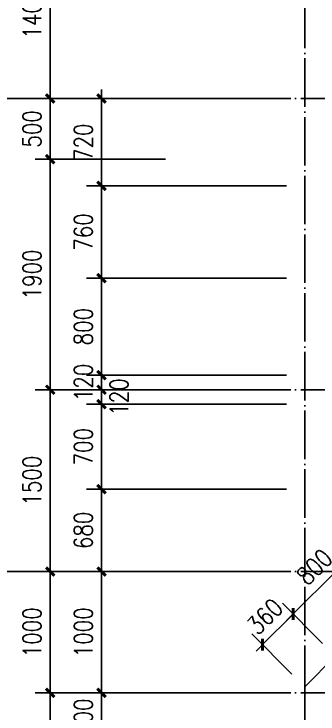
# Model space of a CAD drawing. Extents: x 12400 to 217743, y 90685 to 209848.
# Drawn here: x 17906 to 20414, y 111252 to 117023 of the extents above; entities that cross this region are included whole.
import ezdxf

# ---------------------------------------------------------------- set-up
doc = ezdxf.new("R2010")
doc.units = 0
doc.header["$LTSCALE"] = 200
doc.linetypes.add('DOTE', pattern=[2.42, 2, -0.2, 0.02, -0.2])
doc.layers.get('0').update_dxf_attribs({"linetype": 'CONTINUOUS'})
doc.layers.get('DEFPOINTS').update_dxf_attribs({"linetype": 'CONTINUOUS'})
for name, color, linetype in [('AXIS', 3, 'CONTINUOUS'), ('DOTE', 1, 'DOTE'), ('PUB_DIM', 3, 'CONTINUOUS'), ('WALL', 4, 'CONTINUOUS')]:
    doc.layers.add(name, color=color, linetype=linetype)
doc.styles.add('DIM_FONT', font='SIMPLEX', dxfattribs={"width": 0.8})
doc.dimstyles.new('DIMN50', dxfattribs={"dimscale": 0.5, "dimtxt": 300, "dimasz": 1, "dimexe": 250, "dimexo": 300, "dimgap": 150, "dimtad": 1, "dimdec": 0, "dimzin": 0, "dimdsep": 46, "dimtxsty": 'DIM_FONT', "dimblk": '_DIMX', "dimblk1": 'DOTSMALL', "dimblk2": 'DOTSMALL', "dimcen": 2.5, "dimclrt": 7, "dimadec": 0, "dimazin": 0, "dimtfac": 1, "dimtdec": 0, "dimtix": 1, "dimtmove": 2, "dimatfit": 3, "dimldrblk": '_DIMX', "dimfxl": 0, "dimtolj": 1, "dimtzin": 0, "dimarcsym": 0})

# ---------------------------------------------------------------- blocks, each defined once
blk = doc.blocks.new('_DIMX')
blk.add_line((-150, 0), (150, 0))
at = {"const_width": 50}
blk.add_lwpolyline([(-70, -70), (70, 70)], dxfattribs=at)
blk = doc.blocks.new('*D1456')
at = {"color": 0, "linetype": 'ByBlock'}
for p, q in [((19154.7, 116326), (18079.7, 116326)), ((18204.7, 116325.5), (18204.7, 115826.5)), ((19154.7, 115826), (18079.7, 115826))]:
    blk.add_line(p, q, dxfattribs=at)
at = {"layer": 'DEFPOINTS', "color": 0, "linetype": 'ByBlock'}
for p in [(19304.7, 116326), (18204.7, 115826), (19304.7, 115826)]:
    blk.add_point(p, dxfattribs=at)
at = {"color": 0, "linetype": 'ByBlock', "xscale": 0.5, "yscale": 0.5, "zscale": 0.5}
for p, rotation in [((18204.7, 116326), 90), ((18204.7, 115826), 270)]:
    blk.add_blockref('_DIMX', p, dxfattribs=dict(at, rotation=rotation))
at = {"color": 7, "linetype": 'ByBlock', "insert": (18054.7, 116076), "char_height": 150, "attachment_point": 5, "rotation": 90, "style": 'DIM_FONT'}
blk.add_mtext('\\A1;500', dxfattribs=at)
blk = doc.blocks.new('_DOTSMALL')
at = {"color": 0, "linetype": 'ByBlock', "const_width": 0.5}
blk.add_lwpolyline([(-0.0625, 0, 1), (0.0625, 0, 1)], format="xyb", close=True, dxfattribs=at)
blk = doc.blocks.new('*D1457')
at = {"color": 0, "linetype": 'ByBlock'}
for p, q in [((19154.7, 112426), (18079.7, 112426)), ((18204.7, 112425.5), (18204.7, 111426.5)), ((19154.7, 111426), (18079.7, 111426))]:
    blk.add_line(p, q, dxfattribs=at)
at = {"layer": 'DEFPOINTS', "color": 0, "linetype": 'ByBlock'}
for p in [(19304.7, 112426), (18204.7, 111426), (19304.7, 111426)]:
    blk.add_point(p, dxfattribs=at)
at = {"color": 0, "linetype": 'ByBlock', "xscale": 0.5, "yscale": 0.5, "zscale": 0.5}
for p, rotation in [((18204.7, 112426), 90), ((18204.7, 111426), 270)]:
    blk.add_blockref('_DIMX', p, dxfattribs=dict(at, rotation=rotation))
at = {"color": 7, "linetype": 'ByBlock', "insert": (18054.7, 111926), "char_height": 150, "attachment_point": 5, "rotation": 90, "style": 'DIM_FONT'}
blk.add_mtext('\\A1;1000', dxfattribs=at)
blk = doc.blocks.new('*D1458')
at = {"color": 0, "linetype": 'ByBlock'}
for p, q in [((19154.7, 121726), (17679.7, 121726)), ((17804.7, 121725.5), (17804.7, 106126.5)), ((19154.7, 106126), (17679.7, 106126))]:
    blk.add_line(p, q, dxfattribs=at)
at = {"layer": 'DEFPOINTS', "color": 0, "linetype": 'ByBlock'}
for p in [(19304.7, 121726), (17804.7, 106126), (19304.7, 106126)]:
    blk.add_point(p, dxfattribs=at)
at = {"color": 0, "linetype": 'ByBlock', "xscale": 0.5, "yscale": 0.5, "zscale": 0.5}
for p, rotation in [((17804.7, 121726), 90), ((17804.7, 106126), 270)]:
    blk.add_blockref('_DIMX', p, dxfattribs=dict(at, rotation=rotation))
at = {"color": 7, "linetype": 'ByBlock', "insert": (17654.7, 113926), "char_height": 150, "attachment_point": 5, "rotation": 90, "style": 'DIM_FONT'}
blk.add_mtext('\\A1;15600', dxfattribs=at)
blk = doc.blocks.new('*D1471')
at = {"color": 0, "linetype": 'ByBlock'}
for p, q in [((19154.7, 113926), (18079.7, 113926)), ((18204.7, 113925.5), (18204.7, 112426.5)), ((19154.7, 112426), (18079.7, 112426))]:
    blk.add_line(p, q, dxfattribs=at)
at = {"layer": 'DEFPOINTS', "color": 0, "linetype": 'ByBlock'}
for p in [(19304.7, 113926), (18204.7, 112426), (19304.7, 112426)]:
    blk.add_point(p, dxfattribs=at)
at = {"color": 0, "linetype": 'ByBlock', "xscale": 0.5, "yscale": 0.5, "zscale": 0.5}
for p, rotation in [((18204.7, 113926), 90), ((18204.7, 112426), 270)]:
    blk.add_blockref('_DIMX', p, dxfattribs=dict(at, rotation=rotation))
at = {"color": 7, "linetype": 'ByBlock', "insert": (18054.7, 113176), "char_height": 150, "attachment_point": 5, "rotation": 90, "style": 'DIM_FONT'}
blk.add_mtext('\\A1;1500', dxfattribs=at)
blk = doc.blocks.new('*D1473')
at = {"color": 0, "linetype": 'ByBlock'}
for p, q in [((19154.7, 117726), (18079.7, 117726)), ((18204.7, 117725.5), (18204.7, 116326.5)), ((19154.7, 116326), (18079.7, 116326))]:
    blk.add_line(p, q, dxfattribs=at)
at = {"layer": 'DEFPOINTS', "color": 0, "linetype": 'ByBlock'}
for p in [(19304.7, 117726), (18204.7, 116326), (19304.7, 116326)]:
    blk.add_point(p, dxfattribs=at)
at = {"color": 0, "linetype": 'ByBlock', "xscale": 0.5, "yscale": 0.5, "zscale": 0.5}
for p, rotation in [((18204.7, 117726), 90), ((18204.7, 116326), 270)]:
    blk.add_blockref('_DIMX', p, dxfattribs=dict(at, rotation=rotation))
at = {"color": 7, "linetype": 'ByBlock', "insert": (18054.7, 117026), "char_height": 150, "attachment_point": 5, "rotation": 90, "style": 'DIM_FONT'}
blk.add_mtext('\\A1;1400', dxfattribs=at)
blk = doc.blocks.new('*D1475')
at = {"color": 0, "linetype": 'ByBlock'}
for p, q in [((19154.7, 111426), (18079.7, 111426)), ((18204.7, 111425.5), (18204.7, 109826.5)), ((19154.7, 109826), (18079.7, 109826))]:
    blk.add_line(p, q, dxfattribs=at)
at = {"layer": 'DEFPOINTS', "color": 0, "linetype": 'ByBlock'}
for p in [(19304.7, 111426), (18204.7, 109826), (19304.7, 109826)]:
    blk.add_point(p, dxfattribs=at)
at = {"color": 0, "linetype": 'ByBlock', "xscale": 0.5, "yscale": 0.5, "zscale": 0.5}
for p, rotation in [((18204.7, 111426), 90), ((18204.7, 109826), 270)]:
    blk.add_blockref('_DIMX', p, dxfattribs=dict(at, rotation=rotation))
at = {"color": 7, "linetype": 'ByBlock', "insert": (18054.7, 110626), "char_height": 150, "attachment_point": 5, "rotation": 90, "style": 'DIM_FONT'}
blk.add_mtext('\\A1;1600', dxfattribs=at)
blk = doc.blocks.new('*D1482')
at = {"color": 0, "linetype": 'ByBlock'}
for p, q in [((19154.7, 115826), (18079.7, 115826)), ((18204.7, 115825.5), (18204.7, 113926.5)), ((19154.7, 113926), (18079.7, 113926))]:
    blk.add_line(p, q, dxfattribs=at)
at = {"layer": 'DEFPOINTS', "color": 0, "linetype": 'ByBlock'}
for p in [(19304.7, 115826), (18204.7, 113926), (19304.7, 113926)]:
    blk.add_point(p, dxfattribs=at)
at = {"color": 0, "linetype": 'ByBlock', "xscale": 0.5, "yscale": 0.5, "zscale": 0.5}
for p, rotation in [((18204.7, 115826), 90), ((18204.7, 113926), 270)]:
    blk.add_blockref('_DIMX', p, dxfattribs=dict(at, rotation=rotation))
at = {"color": 7, "linetype": 'ByBlock', "insert": (18054.7, 114876), "char_height": 150, "attachment_point": 5, "rotation": 90, "style": 'DIM_FONT'}
blk.add_mtext('\\A1;1900', dxfattribs=at)
blk = doc.blocks.new('*D1490')
at = {"color": 0, "linetype": 'ByBlock'}
for p, q in [((20154.7, 111426), (18503.2, 111426)), ((18628.2, 111426.5), (18628.2, 111427)), ((18628.2, 111026), (18628.2, 111426)), ((20154.7, 111026), (18503.2, 111026)), ((18628.2, 111025.5), (18628.2, 111025))]:
    blk.add_line(p, q, dxfattribs=at)
at = {"layer": 'DEFPOINTS', "color": 0, "linetype": 'ByBlock'}
for p in [(18628.2, 111426), (20304.7, 111426), (20304.7, 111026)]:
    blk.add_point(p, dxfattribs=at)
at = {"color": 0, "linetype": 'ByBlock', "xscale": 0.5, "yscale": 0.5, "zscale": 0.5}
for p, rotation in [((18628.2, 111426), 270), ((18628.2, 111026), 90)]:
    blk.add_blockref('_DIMX', p, dxfattribs=dict(at, rotation=rotation))
at = {"color": 7, "linetype": 'ByBlock', "insert": (18478.2, 111226), "char_height": 150, "attachment_point": 5, "rotation": 90, "style": 'DIM_FONT'}
blk.add_mtext('\\A1;400', dxfattribs=at)
blk = doc.blocks.new('*D1491')
at = {"color": 0, "linetype": 'ByBlock'}
for p, q in [((20154.7, 112426), (18503.2, 112426)), ((18628.2, 111426.5), (18628.2, 112425.5)), ((20154.7, 111426), (18503.2, 111426))]:
    blk.add_line(p, q, dxfattribs=at)
at = {"layer": 'DEFPOINTS', "color": 0, "linetype": 'ByBlock'}
for p in [(18628.2, 112426), (20304.7, 112426), (20304.7, 111426)]:
    blk.add_point(p, dxfattribs=at)
at = {"color": 0, "linetype": 'ByBlock', "xscale": 0.5, "yscale": 0.5, "zscale": 0.5}
for p, rotation in [((18628.2, 112426), 90), ((18628.2, 111426), 270)]:
    blk.add_blockref('_DIMX', p, dxfattribs=dict(at, rotation=rotation))
at = {"color": 7, "linetype": 'ByBlock', "insert": (18478.2, 111926), "char_height": 150, "attachment_point": 5, "rotation": 90, "style": 'DIM_FONT'}
blk.add_mtext('\\A1;1000', dxfattribs=at)
blk = doc.blocks.new('*D1492')
at = {"color": 0, "linetype": 'ByBlock'}
for p, q in [((20154.7, 113106), (18503.2, 113106)), ((18628.2, 112426.5), (18628.2, 113105.5)), ((20154.7, 112426), (18503.2, 112426))]:
    blk.add_line(p, q, dxfattribs=at)
at = {"layer": 'DEFPOINTS', "color": 0, "linetype": 'ByBlock'}
for p in [(18628.2, 113106), (20304.7, 113106), (20304.7, 112426)]:
    blk.add_point(p, dxfattribs=at)
at = {"color": 0, "linetype": 'ByBlock', "xscale": 0.5, "yscale": 0.5, "zscale": 0.5}
for p, rotation in [((18628.2, 113106), 90), ((18628.2, 112426), 270)]:
    blk.add_blockref('_DIMX', p, dxfattribs=dict(at, rotation=rotation))
at = {"color": 7, "linetype": 'ByBlock', "insert": (18478.2, 112766), "char_height": 150, "attachment_point": 5, "rotation": 90, "style": 'DIM_FONT'}
blk.add_mtext('\\A1;680', dxfattribs=at)
blk = doc.blocks.new('*D1493')
at = {"color": 0, "linetype": 'ByBlock'}
for p, q in [((20154.7, 113806), (18503.2, 113806)), ((18628.2, 113106.5), (18628.2, 113805.5)), ((20154.7, 113106), (18503.2, 113106))]:
    blk.add_line(p, q, dxfattribs=at)
at = {"layer": 'DEFPOINTS', "color": 0, "linetype": 'ByBlock'}
for p in [(18628.2, 113806), (20304.7, 113806), (20304.7, 113106)]:
    blk.add_point(p, dxfattribs=at)
at = {"color": 0, "linetype": 'ByBlock', "xscale": 0.5, "yscale": 0.5, "zscale": 0.5}
for p, rotation in [((18628.2, 113806), 90), ((18628.2, 113106), 270)]:
    blk.add_blockref('_DIMX', p, dxfattribs=dict(at, rotation=rotation))
at = {"color": 7, "linetype": 'ByBlock', "insert": (18478.2, 113456), "char_height": 150, "attachment_point": 5, "rotation": 90, "style": 'DIM_FONT'}
blk.add_mtext('\\A1;700', dxfattribs=at)
blk = doc.blocks.new('*D1494')
at = {"color": 0, "linetype": 'ByBlock'}
for p, q in [((20154.7, 113926), (18503.2, 113926)), ((18628.2, 113926.5), (18628.2, 113927)), ((18628.2, 113806), (18628.2, 113926)), ((18628.2, 113806), (18628.2, 113926)), ((20154.7, 113806), (18503.2, 113806)), ((18628.2, 113805.5), (18628.2, 113805))]:
    blk.add_line(p, q, dxfattribs=at)
at = {"layer": 'DEFPOINTS', "color": 0, "linetype": 'ByBlock'}
for p in [(18628.2, 113926), (20304.7, 113926), (20304.7, 113806)]:
    blk.add_point(p, dxfattribs=at)
at = {"color": 0, "linetype": 'ByBlock', "xscale": 0.5, "yscale": 0.5, "zscale": 0.5}
for p, rotation in [((18628.2, 113926), 270), ((18628.2, 113806), 90)]:
    blk.add_blockref('_DIMX', p, dxfattribs=dict(at, rotation=rotation))
at = {"color": 7, "linetype": 'ByBlock', "insert": (18772.2, 113866), "char_height": 150, "attachment_point": 5, "rotation": 90, "style": 'DIM_FONT'}
blk.add_mtext('\\A1;120', dxfattribs=at)
blk = doc.blocks.new('*D1495')
at = {"color": 0, "linetype": 'ByBlock'}
for p, q in [((20154.7, 114046), (18503.2, 114046)), ((18628.2, 114046.5), (18628.2, 114047)), ((18628.2, 113926), (18628.2, 114046)), ((20154.7, 113926), (18503.2, 113926)), ((18628.2, 113925.5), (18628.2, 113925))]:
    blk.add_line(p, q, dxfattribs=at)
at = {"layer": 'DEFPOINTS', "color": 0, "linetype": 'ByBlock'}
for p in [(18628.2, 114046), (20304.7, 114046), (20304.7, 113926)]:
    blk.add_point(p, dxfattribs=at)
at = {"color": 0, "linetype": 'ByBlock', "xscale": 0.5, "yscale": 0.5, "zscale": 0.5}
for p, rotation in [((18628.2, 114046), 270), ((18628.2, 113926), 90)]:
    blk.add_blockref('_DIMX', p, dxfattribs=dict(at, rotation=rotation))
at = {"color": 7, "linetype": 'ByBlock', "insert": (18478.2, 113986), "char_height": 150, "attachment_point": 5, "rotation": 90, "style": 'DIM_FONT'}
blk.add_mtext('\\A1;120', dxfattribs=at)
blk = doc.blocks.new('*D1496')
at = {"color": 0, "linetype": 'ByBlock'}
for p, q in [((20154.7, 114846), (18503.2, 114846)), ((18628.2, 114046.5), (18628.2, 114845.5)), ((20154.7, 114046), (18503.2, 114046))]:
    blk.add_line(p, q, dxfattribs=at)
at = {"layer": 'DEFPOINTS', "color": 0, "linetype": 'ByBlock'}
for p in [(18628.2, 114846), (20304.7, 114846), (20304.7, 114046)]:
    blk.add_point(p, dxfattribs=at)
at = {"color": 0, "linetype": 'ByBlock', "xscale": 0.5, "yscale": 0.5, "zscale": 0.5}
for p, rotation in [((18628.2, 114846), 90), ((18628.2, 114046), 270)]:
    blk.add_blockref('_DIMX', p, dxfattribs=dict(at, rotation=rotation))
at = {"color": 7, "linetype": 'ByBlock', "insert": (18478.2, 114446), "char_height": 150, "attachment_point": 5, "rotation": 90, "style": 'DIM_FONT'}
blk.add_mtext('\\A1;800', dxfattribs=at)
blk = doc.blocks.new('*D1497')
at = {"color": 0, "linetype": 'ByBlock'}
for p, q in [((20154.7, 115606), (18503.2, 115606)), ((18628.2, 114846.5), (18628.2, 115605.5)), ((20154.7, 114846), (18503.2, 114846))]:
    blk.add_line(p, q, dxfattribs=at)
at = {"layer": 'DEFPOINTS', "color": 0, "linetype": 'ByBlock'}
for p in [(18628.2, 115606), (20304.7, 115606), (20304.7, 114846)]:
    blk.add_point(p, dxfattribs=at)
at = {"color": 0, "linetype": 'ByBlock', "xscale": 0.5, "yscale": 0.5, "zscale": 0.5}
for p, rotation in [((18628.2, 115606), 90), ((18628.2, 114846), 270)]:
    blk.add_blockref('_DIMX', p, dxfattribs=dict(at, rotation=rotation))
at = {"color": 7, "linetype": 'ByBlock', "insert": (18478.2, 115226), "char_height": 150, "attachment_point": 5, "rotation": 90, "style": 'DIM_FONT'}
blk.add_mtext('\\A1;760', dxfattribs=at)
blk = doc.blocks.new('*D1498')
at = {"color": 0, "linetype": 'ByBlock'}
for p, q in [((20154.7, 116326), (18503.2, 116326)), ((18628.2, 115606.5), (18628.2, 116325.5)), ((20154.7, 115606), (18503.2, 115606))]:
    blk.add_line(p, q, dxfattribs=at)
at = {"layer": 'DEFPOINTS', "color": 0, "linetype": 'ByBlock'}
for p in [(18628.2, 116326), (20304.7, 116326), (20304.7, 115606)]:
    blk.add_point(p, dxfattribs=at)
at = {"color": 0, "linetype": 'ByBlock', "xscale": 0.5, "yscale": 0.5, "zscale": 0.5}
for p, rotation in [((18628.2, 116326), 90), ((18628.2, 115606), 270)]:
    blk.add_blockref('_DIMX', p, dxfattribs=dict(at, rotation=rotation))
at = {"color": 7, "linetype": 'ByBlock', "insert": (18478.2, 115966), "char_height": 150, "attachment_point": 5, "rotation": 90, "style": 'DIM_FONT'}
blk.add_mtext('\\A1;720', dxfattribs=at)
blk = doc.blocks.new('*D1681')
at = {"color": 0, "linetype": 'ByBlock'}
for p, q in [((21016.7, 112399.8), (20685.7, 112730.8)), ((20208.7, 112077), (20773.7, 112642)), ((20451, 111834.1), (20120, 112165.1))]:
    blk.add_line(p, q, dxfattribs=at)
at = {"layer": 'DEFPOINTS', "color": 0, "linetype": 'ByBlock'}
for p in [(20774, 112642.4), (21122.7, 112293.7), (20557, 111728)]:
    blk.add_point(p, dxfattribs=at)
at = {"color": 0, "linetype": 'ByBlock', "xscale": 0.5, "yscale": 0.5, "zscale": 0.5}
for p, rotation in [((20774, 112642.4), 45), ((20208.4, 112076.7), 225)]:
    blk.add_blockref('_DIMX', p, dxfattribs=dict(at, rotation=rotation))
at = {"color": 7, "linetype": 'ByBlock', "insert": (20385.1, 112465.6), "char_height": 150, "attachment_point": 5, "rotation": 45, "style": 'DIM_FONT'}
blk.add_mtext('\\A1;800', dxfattribs=at)
blk = doc.blocks.new('*D1682')
at = {"color": 0, "linetype": 'ByBlock'}
for p, q in [((20451, 111834.1), (20120, 112165.1)), ((20208.4, 112076.7), (19956, 111824.4)), ((20208.7, 112077), (20209.1, 112077.4)), ((20198.6, 111581.8), (19867.6, 111912.8)), ((19955.7, 111824), (19955.3, 111823.7))]:
    blk.add_line(p, q, dxfattribs=at)
at = {"layer": 'DEFPOINTS', "color": 0, "linetype": 'ByBlock'}
for p in [(19956, 111824.4), (20557, 111728), (20304.7, 111475.7)]:
    blk.add_point(p, dxfattribs=at)
at = {"color": 0, "linetype": 'ByBlock', "xscale": 0.5, "yscale": 0.5, "zscale": 0.5}
for p, rotation in [((20208.4, 112076.7), 225.0000000000007), ((19956, 111824.4), 45.00000000000073)]:
    blk.add_blockref('_DIMX', p, dxfattribs=dict(at, rotation=rotation))
at = {"color": 7, "linetype": 'ByBlock', "insert": (19976.1, 112056.6), "char_height": 150, "attachment_point": 5, "rotation": 45, "style": 'DIM_FONT'}
blk.add_mtext('\\A1;360', dxfattribs=at)

msp = doc.modelspace()

# ---------------------------------------------------------------- linework, layer by layer
at = {"layer": 'AXIS'}
for p, q in [((17304.71, 116325.985), (19304.71, 116325.985)), ((17304.71, 112425.985), (19304.71, 112425.985))]:
    msp.add_line(p, q, dxfattribs=at)
at = {"layer": 'DOTE'}
for p, q in [((20304.71, 105125.985), (20304.71, 122530.042)), ((19304.71, 116325.985), (28468.495, 116325.985)), ((19304.71, 113925.985), (25453.19, 113925.985)), ((19304.71, 112425.985), (28529.363, 112425.985)), ((19304.71, 111425.985), (22085.549, 111425.985))]:
    msp.add_line(p, q, dxfattribs=at)
at = {"layer": 'WALL'}
for p, q in [((20557.014, 111727.995), (20304.71, 111475.69)), ((20304.71, 111475.69), (20304.71, 111025.985))]:
    msp.add_line(p, q, dxfattribs=at)

# ---------------------------------------------------------------- dimensions: what is measured, and where the dimension line sits
at = {"layer": 'AXIS'}
for p1, p2, distance, picture, middle in [((19304.71, 121725.985), (19304.71, 106125.985), -1500, '*D1458', (17654.71, 113925.985)), ((20304.71, 115606.03), (20304.71, 116326.03), 1676.522, '*D1498', (18478.187, 115966.03)), ((20304.71, 114846.03), (20304.71, 115606.03), 1676.522, '*D1497', (18478.187, 115226.03)), ((20304.71, 114046.03), (20304.71, 114846.03), 1676.522, '*D1496', (18478.187, 114446.03)), ((20304.71, 113926.03), (20304.71, 114046.03), 1676.522, '*D1495', (18478.187, 113986.03)), ((20304.71, 113106.03), (20304.71, 113806.03), 1676.522, '*D1493', (18478.187, 113456.03)), ((20304.71, 112426.03), (20304.71, 113106.03), 1676.522, '*D1492', (18478.187, 112766.03)), ((20304.71, 111426.03), (20304.71, 112426.03), 1676.522, '*D1491', (18478.187, 111926.03)), ((20304.71, 111026.03), (20304.71, 111426.03), 1676.522, '*D1490', (18478.187, 111226.03))]:
    dim = msp.add_aligned_dim(p1=p1, p2=p2, distance=distance, dimstyle='DIMN50', dxfattribs=at)
    dim.commit()
    dim.dimension.update_dxf_attribs({"geometry": picture, "text_midpoint": middle})
for base, p1, p2, picture, middle in [((18204.71, 116325.985), (19304.71, 117725.985), (19304.71, 116325.985), '*D1473', (18054.71, 117025.985)), ((18204.71, 115825.985), (19304.71, 116325.985), (19304.71, 115825.985), '*D1456', (18054.71, 116075.985)), ((18204.71, 113925.985), (19304.71, 115825.985), (19304.71, 113925.985), '*D1482', (18054.71, 114875.985)), ((18204.71, 112425.985), (19304.71, 113925.985), (19304.71, 112425.985), '*D1471', (18054.71, 113175.985)), ((18204.71, 111425.985), (19304.71, 112425.985), (19304.71, 111425.985), '*D1457', (18054.71, 111925.985)), ((18204.71, 109825.985), (19304.71, 111425.985), (19304.71, 109825.985), '*D1475', (18054.71, 110625.985))]:
    dim = msp.add_linear_dim(base=base, p1=p1, p2=p2, angle=90, dimstyle='DIMN50', dxfattribs=at)
    dim.commit()
    dim.dimension.update_dxf_attribs({"geometry": picture, "text_midpoint": middle})
dim = msp.add_linear_dim(base=(18628.187, 113926.03), p1=(20304.71, 113806.03), p2=(20304.71, 113926.03), angle=90, dimstyle='DIMN50', dxfattribs=at)
dim.commit()
dim.dimension.update_dxf_attribs({"geometry": '*D1494', "text_midpoint": (18772.187, 113866.03), "dimtype": 161})
at = {"layer": 'PUB_DIM'}
dim = msp.add_aligned_dim(p1=(20557.036, 111728.017), p2=(21122.722, 112293.702), distance=493.104, dimstyle='DIMN50', dxfattribs=at)
dim.commit()
dim.dimension.update_dxf_attribs({"geometry": '*D1681', "text_midpoint": (20385.136, 112465.603)})
dim = msp.add_linear_dim(base=(19956.033, 111824.367), p1=(20557.036, 111728.017), p2=(20304.71, 111475.69), angle=45, text='360', dimstyle='DIMN50', dxfattribs=at)
dim.commit()
dim.dimension.update_dxf_attribs({"geometry": '*D1682', "text_midpoint": (19976.13, 112056.597)})

doc.saveas('drawing.dxf')
